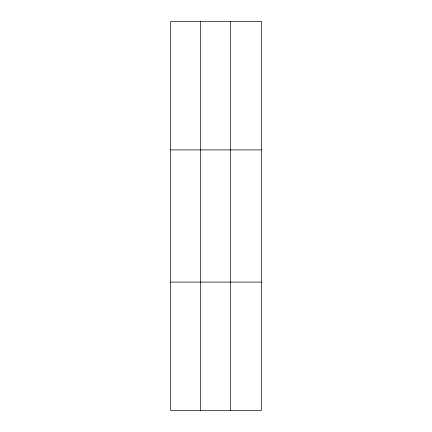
<?xml version="1.0" encoding="UTF-8"?>
<svg xmlns="http://www.w3.org/2000/svg" width="432" height="432" viewBox="0 0 432 432"><rect width="100%" height="100%" fill="white"/><g stroke="black" fill="none" stroke-linecap="round" stroke-linejoin="round"><path stroke-width="0.65" d="M200.594 21.6L200.594 410.4M230.499 21.6L230.499 410.4M170.689 149.904L261.311 149.904M170.689 282.096L261.311 282.096M261.311 21.6L261.311 410.4L170.689 410.4L170.689 21.6L261.311 21.6"/></g></svg>
